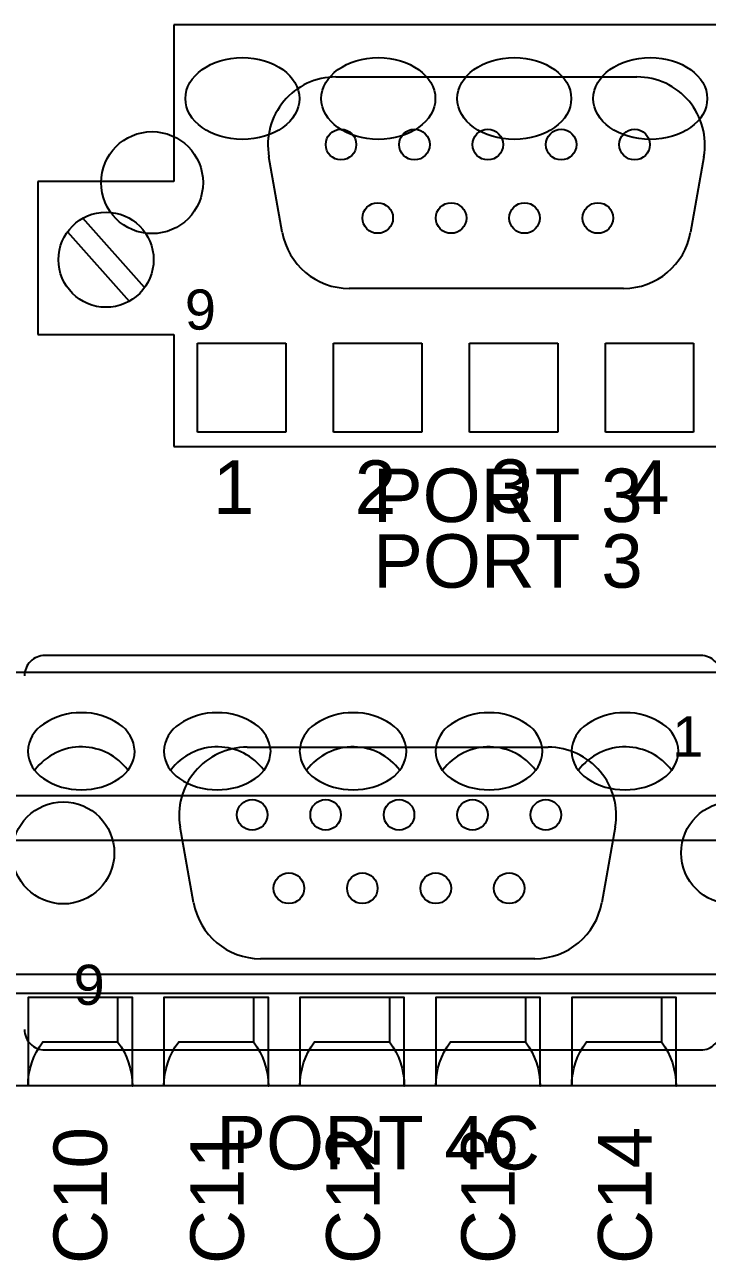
# Model space of a CAD drawing. Extents: x 1.1 to 23.7, y 0.2 to 17.2.
# Drawn here: x 20.044 to 21.049, y 5.105 to 6.922 of the extents above; entities that cross this region are included whole.
import ezdxf

# ---------------------------------------------------------------- set-up
doc = ezdxf.new("R2010")
doc.units = 0
doc.header["$MEASUREMENT"] = 0
for name, color, linetype in [('2_01__00__NO_ETH__EIA-232', 7, 'CONTINUOUS'), ('2_02__01__NO_ETH__EIA-485', 7, 'CONTINUOUS'), ('2_03__02___1__10-100BASE-T', 7, 'CONTINUOUS'), ('2_04__03___1__10-100BASE-T', 7, 'CONTINUOUS'), ('2_05__04___1__100BASE-FX_E', 7, 'CONTINUOUS'), ('2_06__06___2__10-100BASE-T', 7, 'CONTINUOUS'), ('2_07__08___2__100BASE-FX_E', 7, 'CONTINUOUS'), ('2_08__10__FO__NO_ETH__EIA-', 7, 'CONTINUOUS'), ('2_09__11__FO__NO_ETH__EIA-', 7, 'CONTINUOUS'), ('2_10__12__FO___1__10-100BA', 7, 'CONTINUOUS'), ('2_11__13__FO___1__10-100BA', 7, 'CONTINUOUS'), ('2_12__14__FO___1__100BASE-', 7, 'CONTINUOUS'), ('2_13__16__FO___2__10-100BA', 7, 'CONTINUOUS'), ('2_14__18__FO___2__100BASE-', 7, 'CONTINUOUS'), ('3_01__0-__NO_CARD', 7, 'CONTINUOUS'), ('3_02__B-___3__DI___4__DO__', 7, 'CONTINUOUS'), ('3_03__1-___4__DI___4__DO', 7, 'CONTINUOUS'), ('3_04__C-___4__DI___4__FHCI', 7, 'CONTINUOUS'), ('3_05__5-___8__AI', 7, 'CONTINUOUS'), ('3_06__6-___4__AI___4__AO', 7, 'CONTINUOUS'), ('3_07__A-__SERIAL_COMM_CARD', 7, 'CONTINUOUS'), ('3_08__3-___8__DI', 7, 'CONTINUOUS'), ('3_09__D-___4__DI___2__FORM', 7, 'CONTINUOUS')]:
    doc.layers.add(name, color=color, linetype=linetype)
doc.styles.add('ARIAL', font='arial.ttf')

msp = doc.modelspace()

# ---------------------------------------------------------------- linework, layer by layer
at = {"layer": '2_01__00__NO_ETH__EIA-232'}
for p, q in [((20.5022, 6.8452), (20.9452, 6.8452)), ((20.4233, 6.6168), (20.4037, 6.7278)), ((21.0437, 6.7278), (21.0241, 6.6168)), ((20.9256, 6.5342), (20.5218, 6.5342))]:
    msp.add_line(p, q, dxfattribs=at)
for centre, radius in [((20.2317, 6.6897), 0.075), ((20.5097, 6.7457), 0.0225), ((20.6177, 6.7457), 0.0225), ((20.7257, 6.7457), 0.0225), ((20.8337, 6.7457), 0.0225), ((20.9417, 6.7457), 0.0225), ((20.5637, 6.6377), 0.0225), ((20.6717, 6.6377), 0.0225), ((20.7797, 6.6377), 0.0225), ((20.8877, 6.6377), 0.0225)]:
    msp.add_circle(centre, radius, dxfattribs=at)
for centre, start, end in [((20.5022, 6.7452), 90, 190), ((20.9452, 6.7452), 350, 90), ((20.5218, 6.6342), 190, 270), ((20.9256, 6.6342), 270, 350)]:
    msp.add_arc(centre, 0.1, start, end, dxfattribs=at)
at = {"layer": '2_02__01__NO_ETH__EIA-485'}
for p, q in [((21.2636, 6.922), (20.2635, 6.922)), ((20.2635, 6.922), (20.2635, 6.6915)), ((20.2635, 6.6915), (20.0637, 6.6915)), ((20.0637, 6.6915), (20.0637, 6.4665)), ((20.2206, 6.5353), (20.1299, 6.6375)), ((20.1074, 6.6175), (20.1982, 6.5153)), ((20.0637, 6.4665), (20.2635, 6.4665)), ((20.2635, 6.4665), (20.2635, 6.3015)), ((20.2987, 6.3226), (20.2987, 6.4536)), ((20.2987, 6.4536), (20.4286, 6.4536)), ((20.4286, 6.4536), (20.4286, 6.3226)), ((20.4987, 6.3226), (20.4987, 6.4536)), ((20.4987, 6.4536), (20.6286, 6.4536)), ((20.6286, 6.4536), (20.6286, 6.3226)), ((20.6987, 6.3226), (20.6987, 6.4536)), ((20.6987, 6.4536), (20.8286, 6.4536)), ((20.8286, 6.4536), (20.8286, 6.3226)), ((20.8987, 6.3226), (20.8987, 6.4536)), ((20.8987, 6.4536), (21.0285, 6.4536)), ((21.0285, 6.4536), (21.0285, 6.3226)), ((20.4286, 6.3226), (20.2987, 6.3226)), ((20.6286, 6.3226), (20.4987, 6.3226)), ((20.8286, 6.3226), (20.6987, 6.3226)), ((21.0285, 6.3226), (20.8987, 6.3226)), ((20.2635, 6.3015), (21.2636, 6.3015))]:
    msp.add_line(p, q, dxfattribs=at)
msp.add_circle((20.164, 6.5764), 0.07, dxfattribs=at)
for centre in [(20.3647, 6.8134), (20.5646, 6.8134), (20.7646, 6.8134), (20.9647, 6.8134)]:
    msp.add_ellipse(centre, major_axis=(-0.0839, 0), ratio=0.716586, dxfattribs=at)
at = {"layer": '2_03__02___1__10-100BASE-T'}
for p, q in [((20.5022, 6.8452), (20.9452, 6.8452)), ((20.4233, 6.6168), (20.4037, 6.7278)), ((21.0437, 6.7278), (21.0241, 6.6168)), ((20.9256, 6.5342), (20.5218, 6.5342))]:
    msp.add_line(p, q, dxfattribs=at)
for centre, radius in [((20.2317, 6.6897), 0.075), ((20.5097, 6.7457), 0.0225), ((20.6177, 6.7457), 0.0225), ((20.7257, 6.7457), 0.0225), ((20.8337, 6.7457), 0.0225), ((20.9417, 6.7457), 0.0225), ((20.5637, 6.6377), 0.0225), ((20.6717, 6.6377), 0.0225), ((20.7797, 6.6377), 0.0225), ((20.8877, 6.6377), 0.0225)]:
    msp.add_circle(centre, radius, dxfattribs=at)
for centre, start, end in [((20.5022, 6.7452), 90, 190), ((20.9452, 6.7452), 350, 90), ((20.5218, 6.6342), 190, 270), ((20.9256, 6.6342), 270, 350)]:
    msp.add_arc(centre, 0.1, start, end, dxfattribs=at)
at = {"layer": '2_04__03___1__10-100BASE-T'}
for p, q in [((20.2635, 6.922), (20.2635, 6.6915)), ((21.2636, 6.922), (20.2635, 6.922)), ((20.0637, 6.6915), (20.0637, 6.4665)), ((20.2635, 6.6915), (20.0637, 6.6915)), ((20.2206, 6.5353), (20.1299, 6.6375)), ((20.1074, 6.6175), (20.1982, 6.5153)), ((20.0637, 6.4665), (20.2635, 6.4665)), ((20.2635, 6.4665), (20.2635, 6.3015)), ((20.2987, 6.4536), (20.4286, 6.4536)), ((20.2987, 6.3226), (20.2987, 6.4536)), ((20.4286, 6.4536), (20.4286, 6.3226)), ((20.4987, 6.4536), (20.6286, 6.4536)), ((20.4987, 6.3226), (20.4987, 6.4536)), ((20.6286, 6.4536), (20.6286, 6.3226)), ((20.6987, 6.4536), (20.8286, 6.4536)), ((20.6987, 6.3226), (20.6987, 6.4536)), ((20.8286, 6.4536), (20.8286, 6.3226)), ((20.8987, 6.4536), (21.0285, 6.4536)), ((20.8987, 6.3226), (20.8987, 6.4536)), ((21.0285, 6.4536), (21.0285, 6.3226)), ((20.4286, 6.3226), (20.2987, 6.3226)), ((20.6286, 6.3226), (20.4987, 6.3226)), ((20.8286, 6.3226), (20.6987, 6.3226)), ((21.0285, 6.3226), (20.8987, 6.3226)), ((20.2635, 6.3015), (21.2636, 6.3015))]:
    msp.add_line(p, q, dxfattribs=at)
msp.add_circle((20.164, 6.5764), 0.07, dxfattribs=at)
for centre in [(20.3647, 6.8134), (20.5646, 6.8134), (20.7646, 6.8134), (20.9647, 6.8134)]:
    msp.add_ellipse(centre, major_axis=(-0.0839, 0), ratio=0.716586, dxfattribs=at)
at = {"layer": '2_05__04___1__100BASE-FX_E'}
for p, q in [((20.5022, 6.8452), (20.9452, 6.8452)), ((20.4233, 6.6168), (20.4037, 6.7278)), ((21.0437, 6.7278), (21.0241, 6.6168)), ((20.9256, 6.5342), (20.5218, 6.5342))]:
    msp.add_line(p, q, dxfattribs=at)
for centre, radius in [((20.2317, 6.6897), 0.075), ((20.5097, 6.7457), 0.0225), ((20.6177, 6.7457), 0.0225), ((20.7257, 6.7457), 0.0225), ((20.8337, 6.7457), 0.0225), ((20.9417, 6.7457), 0.0225), ((20.5637, 6.6377), 0.0225), ((20.6717, 6.6377), 0.0225), ((20.7797, 6.6377), 0.0225), ((20.8877, 6.6377), 0.0225)]:
    msp.add_circle(centre, radius, dxfattribs=at)
for centre, start, end in [((20.5022, 6.7452), 90, 190), ((20.9452, 6.7452), 350, 90), ((20.5218, 6.6342), 190, 270), ((20.9256, 6.6342), 270, 350)]:
    msp.add_arc(centre, 0.1, start, end, dxfattribs=at)
at = {"layer": '2_06__06___2__10-100BASE-T'}
for p, q in [((20.5022, 6.8452), (20.9452, 6.8452)), ((20.4233, 6.6168), (20.4037, 6.7278)), ((21.0437, 6.7278), (21.0241, 6.6168)), ((20.9256, 6.5342), (20.5218, 6.5342))]:
    msp.add_line(p, q, dxfattribs=at)
for centre, radius in [((20.2317, 6.6897), 0.075), ((20.5097, 6.7457), 0.0225), ((20.6177, 6.7457), 0.0225), ((20.7257, 6.7457), 0.0225), ((20.8337, 6.7457), 0.0225), ((20.9417, 6.7457), 0.0225), ((20.5637, 6.6377), 0.0225), ((20.6717, 6.6377), 0.0225), ((20.7797, 6.6377), 0.0225), ((20.8877, 6.6377), 0.0225)]:
    msp.add_circle(centre, radius, dxfattribs=at)
for centre, start, end in [((20.5022, 6.7452), 90, 190), ((20.9452, 6.7452), 350, 90), ((20.5218, 6.6342), 190, 270), ((20.9256, 6.6342), 270, 350)]:
    msp.add_arc(centre, 0.1, start, end, dxfattribs=at)
at = {"layer": '2_07__08___2__100BASE-FX_E'}
for p, q in [((20.5022, 6.8452), (20.9452, 6.8452)), ((20.4233, 6.6168), (20.4037, 6.7278)), ((21.0437, 6.7278), (21.0241, 6.6168)), ((20.9256, 6.5342), (20.5218, 6.5342))]:
    msp.add_line(p, q, dxfattribs=at)
for centre, radius in [((20.2317, 6.6897), 0.075), ((20.5097, 6.7457), 0.0225), ((20.6177, 6.7457), 0.0225), ((20.7257, 6.7457), 0.0225), ((20.8337, 6.7457), 0.0225), ((20.9417, 6.7457), 0.0225), ((20.5637, 6.6377), 0.0225), ((20.6717, 6.6377), 0.0225), ((20.7797, 6.6377), 0.0225), ((20.8877, 6.6377), 0.0225)]:
    msp.add_circle(centre, radius, dxfattribs=at)
for centre, start, end in [((20.5022, 6.7452), 90, 190), ((20.9452, 6.7452), 350, 90), ((20.5218, 6.6342), 190, 270), ((20.9256, 6.6342), 270, 350)]:
    msp.add_arc(centre, 0.1, start, end, dxfattribs=at)
at = {"layer": '2_08__10__FO__NO_ETH__EIA-'}
for p, q in [((20.5022, 6.8452), (20.9452, 6.8452)), ((20.4233, 6.6168), (20.4037, 6.7278)), ((21.0437, 6.7278), (21.0241, 6.6168)), ((20.9256, 6.5342), (20.5218, 6.5342))]:
    msp.add_line(p, q, dxfattribs=at)
for centre, radius in [((20.2317, 6.6897), 0.075), ((20.5097, 6.7457), 0.0225), ((20.6177, 6.7457), 0.0225), ((20.7257, 6.7457), 0.0225), ((20.8337, 6.7457), 0.0225), ((20.9417, 6.7457), 0.0225), ((20.5637, 6.6377), 0.0225), ((20.6717, 6.6377), 0.0225), ((20.7797, 6.6377), 0.0225), ((20.8877, 6.6377), 0.0225)]:
    msp.add_circle(centre, radius, dxfattribs=at)
for centre, start, end in [((20.5022, 6.7452), 90, 190), ((20.9452, 6.7452), 350, 90), ((20.5218, 6.6342), 190, 270), ((20.9256, 6.6342), 270, 350)]:
    msp.add_arc(centre, 0.1, start, end, dxfattribs=at)
at = {"layer": '2_09__11__FO__NO_ETH__EIA-'}
for p, q in [((21.2636, 6.922), (20.2635, 6.922)), ((20.2635, 6.922), (20.2635, 6.6915)), ((20.2635, 6.6915), (20.0637, 6.6915)), ((20.0637, 6.6915), (20.0637, 6.4665)), ((20.2206, 6.5353), (20.1299, 6.6375)), ((20.1074, 6.6175), (20.1982, 6.5153)), ((20.0637, 6.4665), (20.2635, 6.4665)), ((20.2635, 6.4665), (20.2635, 6.3015)), ((20.2987, 6.3226), (20.2987, 6.4536)), ((20.2987, 6.4536), (20.4286, 6.4536)), ((20.4286, 6.4536), (20.4286, 6.3226)), ((20.4987, 6.3226), (20.4987, 6.4536)), ((20.4987, 6.4536), (20.6286, 6.4536)), ((20.6286, 6.4536), (20.6286, 6.3226)), ((20.6987, 6.3226), (20.6987, 6.4536)), ((20.6987, 6.4536), (20.8286, 6.4536)), ((20.8286, 6.4536), (20.8286, 6.3226)), ((20.8987, 6.3226), (20.8987, 6.4536)), ((20.8987, 6.4536), (21.0285, 6.4536)), ((21.0285, 6.4536), (21.0285, 6.3226)), ((20.4286, 6.3226), (20.2987, 6.3226)), ((20.6286, 6.3226), (20.4987, 6.3226)), ((20.8286, 6.3226), (20.6987, 6.3226)), ((21.0285, 6.3226), (20.8987, 6.3226)), ((20.2635, 6.3015), (21.2636, 6.3015))]:
    msp.add_line(p, q, dxfattribs=at)
msp.add_circle((20.164, 6.5764), 0.07, dxfattribs=at)
for centre in [(20.3647, 6.8134), (20.5646, 6.8134), (20.7646, 6.8134), (20.9647, 6.8134)]:
    msp.add_ellipse(centre, major_axis=(-0.0839, 0), ratio=0.716586, dxfattribs=at)
at = {"layer": '2_10__12__FO___1__10-100BA'}
for p, q in [((20.5022, 6.8452), (20.9452, 6.8452)), ((20.4233, 6.6168), (20.4037, 6.7278)), ((21.0437, 6.7278), (21.0241, 6.6168)), ((20.9256, 6.5342), (20.5218, 6.5342))]:
    msp.add_line(p, q, dxfattribs=at)
for centre, radius in [((20.2317, 6.6897), 0.075), ((20.5097, 6.7457), 0.0225), ((20.6177, 6.7457), 0.0225), ((20.7257, 6.7457), 0.0225), ((20.8337, 6.7457), 0.0225), ((20.9417, 6.7457), 0.0225), ((20.5637, 6.6377), 0.0225), ((20.6717, 6.6377), 0.0225), ((20.7797, 6.6377), 0.0225), ((20.8877, 6.6377), 0.0225)]:
    msp.add_circle(centre, radius, dxfattribs=at)
for centre, start, end in [((20.5022, 6.7452), 90, 190), ((20.9452, 6.7452), 350, 90), ((20.5218, 6.6342), 190, 270), ((20.9256, 6.6342), 270, 350)]:
    msp.add_arc(centre, 0.1, start, end, dxfattribs=at)
at = {"layer": '2_11__13__FO___1__10-100BA'}
for p, q in [((20.2635, 6.922), (20.2635, 6.6915)), ((21.2636, 6.922), (20.2635, 6.922)), ((20.0637, 6.6915), (20.0637, 6.4665)), ((20.2635, 6.6915), (20.0637, 6.6915)), ((20.2206, 6.5353), (20.1299, 6.6375)), ((20.1074, 6.6175), (20.1982, 6.5153)), ((20.0637, 6.4665), (20.2635, 6.4665)), ((20.2635, 6.4665), (20.2635, 6.3015)), ((20.2987, 6.4536), (20.4286, 6.4536)), ((20.2987, 6.3226), (20.2987, 6.4536)), ((20.4286, 6.4536), (20.4286, 6.3226)), ((20.4987, 6.4536), (20.6286, 6.4536)), ((20.4987, 6.3226), (20.4987, 6.4536)), ((20.6286, 6.4536), (20.6286, 6.3226)), ((20.6987, 6.4536), (20.8286, 6.4536)), ((20.6987, 6.3226), (20.6987, 6.4536)), ((20.8286, 6.4536), (20.8286, 6.3226)), ((20.8987, 6.4536), (21.0285, 6.4536)), ((20.8987, 6.3226), (20.8987, 6.4536)), ((21.0285, 6.4536), (21.0285, 6.3226)), ((20.4286, 6.3226), (20.2987, 6.3226)), ((20.6286, 6.3226), (20.4987, 6.3226)), ((20.8286, 6.3226), (20.6987, 6.3226)), ((21.0285, 6.3226), (20.8987, 6.3226)), ((20.2635, 6.3015), (21.2636, 6.3015))]:
    msp.add_line(p, q, dxfattribs=at)
msp.add_circle((20.164, 6.5764), 0.07, dxfattribs=at)
for centre in [(20.3647, 6.8134), (20.5646, 6.8134), (20.7646, 6.8134), (20.9647, 6.8134)]:
    msp.add_ellipse(centre, major_axis=(-0.0839, 0), ratio=0.716586, dxfattribs=at)
at = {"layer": '2_12__14__FO___1__100BASE-'}
for p, q in [((20.5022, 6.8452), (20.9452, 6.8452)), ((20.4233, 6.6168), (20.4037, 6.7278)), ((21.0437, 6.7278), (21.0241, 6.6168)), ((20.9256, 6.5342), (20.5218, 6.5342))]:
    msp.add_line(p, q, dxfattribs=at)
for centre, radius in [((20.2317, 6.6897), 0.075), ((20.5097, 6.7457), 0.0225), ((20.6177, 6.7457), 0.0225), ((20.7257, 6.7457), 0.0225), ((20.8337, 6.7457), 0.0225), ((20.9417, 6.7457), 0.0225), ((20.5637, 6.6377), 0.0225), ((20.6717, 6.6377), 0.0225), ((20.7797, 6.6377), 0.0225), ((20.8877, 6.6377), 0.0225)]:
    msp.add_circle(centre, radius, dxfattribs=at)
for centre, start, end in [((20.5022, 6.7452), 90, 190), ((20.9452, 6.7452), 350, 90), ((20.5218, 6.6342), 190, 270), ((20.9256, 6.6342), 270, 350)]:
    msp.add_arc(centre, 0.1, start, end, dxfattribs=at)
at = {"layer": '2_13__16__FO___2__10-100BA'}
for p, q in [((20.5022, 6.8452), (20.9452, 6.8452)), ((20.4233, 6.6168), (20.4037, 6.7278)), ((21.0437, 6.7278), (21.0241, 6.6168)), ((20.9256, 6.5342), (20.5218, 6.5342))]:
    msp.add_line(p, q, dxfattribs=at)
for centre, radius in [((20.2317, 6.6897), 0.075), ((20.5097, 6.7457), 0.0225), ((20.6177, 6.7457), 0.0225), ((20.7257, 6.7457), 0.0225), ((20.8337, 6.7457), 0.0225), ((20.9417, 6.7457), 0.0225), ((20.5637, 6.6377), 0.0225), ((20.6717, 6.6377), 0.0225), ((20.7797, 6.6377), 0.0225), ((20.8877, 6.6377), 0.0225)]:
    msp.add_circle(centre, radius, dxfattribs=at)
for centre, start, end in [((20.5022, 6.7452), 90, 190), ((20.9452, 6.7452), 350, 90), ((20.5218, 6.6342), 190, 270), ((20.9256, 6.6342), 270, 350)]:
    msp.add_arc(centre, 0.1, start, end, dxfattribs=at)
at = {"layer": '2_14__18__FO___2__100BASE-'}
for p, q in [((20.5022, 6.8452), (20.9452, 6.8452)), ((20.4233, 6.6168), (20.4037, 6.7278)), ((21.0437, 6.7278), (21.0241, 6.6168)), ((20.9256, 6.5342), (20.5218, 6.5342))]:
    msp.add_line(p, q, dxfattribs=at)
for centre, radius in [((20.2317, 6.6897), 0.075), ((20.5097, 6.7457), 0.0225), ((20.6177, 6.7457), 0.0225), ((20.7257, 6.7457), 0.0225), ((20.8337, 6.7457), 0.0225), ((20.9417, 6.7457), 0.0225), ((20.5637, 6.6377), 0.0225), ((20.6717, 6.6377), 0.0225), ((20.7797, 6.6377), 0.0225), ((20.8877, 6.6377), 0.0225)]:
    msp.add_circle(centre, radius, dxfattribs=at)
for centre, start, end in [((20.5022, 6.7452), 90, 190), ((20.9452, 6.7452), 350, 90), ((20.5218, 6.6342), 190, 270), ((20.9256, 6.6342), 270, 350)]:
    msp.add_arc(centre, 0.1, start, end, dxfattribs=at)
at = {"layer": '3_01__0-__NO_CARD'}
msp.add_lwpolyline([(20.044, 5.4442, 0.414214), (20.0739, 5.4143), (21.0391, 5.4143, 0.414214), (21.069, 5.4442), (21.069, 5.4593), (21.309, 5.4593), (21.309, 5.4442, 0.414214), (21.3389, 5.4143), (21.6966, 5.4143, 0.414973), (21.7265, 5.4442), (21.7265, 5.9644, 0.414973), (21.6966, 5.9943), (21.3389, 5.9943, 0.414214), (21.309, 5.9644), (21.309, 5.9493), (21.069, 5.9493), (21.069, 5.9644, 0.414214), (21.0391, 5.9943), (20.0739, 5.9943, 0.414214), (20.044, 5.9644)], format="xyb", dxfattribs=at)
at = {"layer": '3_02__B-___3__DI___4__DO__'}
msp.add_lwpolyline([(21.426, 5.97), (21.426, 5.3613), (19.826, 5.3613), (19.826, 5.97)], close=True, dxfattribs=at)
for points in [[(20.1833, 5.8936, 0.154167), (20.1276, 5.9102, 0.154167), (20.0719, 5.8936, 0.244062), (20.0488, 5.8535, 0.244061), (20.0719, 5.8135, 0.154167), (20.1276, 5.7969, 0.154167), (20.1833, 5.8135, 0.24406), (20.2063, 5.8535, 0.236767)], [(20.3833, 5.8936, 0.154167), (20.3276, 5.9102, 0.154167), (20.2719, 5.8936, 0.244062), (20.2488, 5.8535, 0.244061), (20.2719, 5.8135, 0.154167), (20.3276, 5.7969, 0.154167), (20.3833, 5.8135, 0.24406), (20.4063, 5.8535, 0.236767)], [(20.5833, 5.8936, 0.154167), (20.5276, 5.9102, 0.154167), (20.4719, 5.8936, 0.244062), (20.4488, 5.8535, 0.244061), (20.4719, 5.8135, 0.154167), (20.5276, 5.7969, 0.154167), (20.5833, 5.8135, 0.24406), (20.6063, 5.8535, 0.236767)], [(20.7833, 5.8936, 0.154167), (20.7276, 5.9102, 0.154167), (20.6719, 5.8936, 0.244062), (20.6488, 5.8535, 0.244061), (20.6719, 5.8135, 0.154167), (20.7276, 5.7969, 0.154167), (20.7833, 5.8135, 0.24406), (20.8063, 5.8535, 0.236767)], [(20.9833, 5.8936, 0.154167), (20.9276, 5.9102, 0.154167), (20.8719, 5.8936, 0.244062), (20.8488, 5.8535, 0.244061), (20.8719, 5.8135, 0.154167), (20.9276, 5.7969, 0.154167), (20.9833, 5.8135, 0.24406), (21.0063, 5.8535, 0.236767)]]:
    msp.add_lwpolyline(points, format="xyb", close=True, dxfattribs=at)
for points in [[(20.1964, 5.8257, 0.005828), (20.1961, 5.8256, 0.231198), (20.1292, 5.8599, 0.240907), (20.0591, 5.8256, 0.001746), (20.0589, 5.8255)], [(20.3964, 5.8257, 0.005828), (20.3961, 5.8256, 0.231198), (20.3292, 5.8599, 0.240907), (20.2591, 5.8256, 0.001746), (20.2589, 5.8255)], [(20.5964, 5.8257, 0.005828), (20.5961, 5.8256, 0.231198), (20.5292, 5.8599, 0.240907), (20.4591, 5.8256, 0.001746), (20.4589, 5.8255)], [(20.7964, 5.8257, 0.005828), (20.7961, 5.8256, 0.231198), (20.7292, 5.8599, 0.240907), (20.6591, 5.8256, 0.001746), (20.6589, 5.8255)], [(20.9964, 5.8257, 0.005828), (20.9961, 5.8256, 0.231198), (20.9292, 5.8599, 0.240907), (20.8591, 5.8256, 0.001746), (20.8589, 5.8255)], [(20.1811, 5.4914), (20.1811, 5.4262, -0.162987), (20.2028, 5.3612), (20.2028, 5.4914), (20.0492, 5.4914), (20.0492, 5.3613, -0.162853), (20.0709, 5.4262), (20.1811, 5.4262)], [(20.3811, 5.4914), (20.3811, 5.4262, -0.162987), (20.4028, 5.3612), (20.4028, 5.4914), (20.2492, 5.4914), (20.2492, 5.3613, -0.162853), (20.2709, 5.4262), (20.3811, 5.4262)], [(20.5811, 5.4914), (20.5811, 5.4262, -0.162987), (20.6028, 5.3612), (20.6028, 5.4914), (20.4492, 5.4914), (20.4492, 5.3613, -0.162853), (20.4709, 5.4262), (20.5811, 5.4262)], [(20.7811, 5.4914), (20.7811, 5.4262, -0.162987), (20.8028, 5.3612), (20.8028, 5.4914), (20.6492, 5.4914), (20.6492, 5.3613, -0.162853), (20.6709, 5.4262), (20.7811, 5.4262)], [(20.9811, 5.4914), (20.9811, 5.4262, -0.162987), (21.0028, 5.3612), (21.0028, 5.4914), (20.8492, 5.4914), (20.8492, 5.3613, -0.162853), (20.8709, 5.4262), (20.9811, 5.4262)]]:
    msp.add_lwpolyline(points, format="xyb", dxfattribs=at)
for points in [[(19.826, 5.7884), (21.426, 5.7884)], [(19.826, 5.723), (21.426, 5.723)], [(19.826, 5.5259), (21.426, 5.5259)], [(19.826, 5.498), (21.426, 5.498)]]:
    msp.add_lwpolyline(points, dxfattribs=at)
at = {"layer": '3_03__1-___4__DI___4__DO'}
msp.add_lwpolyline([(21.426, 5.97), (21.426, 5.3613), (19.826, 5.3613), (19.826, 5.97)], close=True, dxfattribs=at)
for points in [[(20.1833, 5.8936, 0.154167), (20.1276, 5.9102, 0.154167), (20.0719, 5.8936, 0.244062), (20.0488, 5.8535, 0.244061), (20.0719, 5.8135, 0.154167), (20.1276, 5.7969, 0.154167), (20.1833, 5.8135, 0.24406), (20.2063, 5.8535, 0.236767)], [(20.3833, 5.8936, 0.154167), (20.3276, 5.9102, 0.154167), (20.2719, 5.8936, 0.244062), (20.2488, 5.8535, 0.244061), (20.2719, 5.8135, 0.154167), (20.3276, 5.7969, 0.154167), (20.3833, 5.8135, 0.24406), (20.4063, 5.8535, 0.236767)], [(20.5833, 5.8936, 0.154167), (20.5276, 5.9102, 0.154167), (20.4719, 5.8936, 0.244062), (20.4488, 5.8535, 0.244061), (20.4719, 5.8135, 0.154167), (20.5276, 5.7969, 0.154167), (20.5833, 5.8135, 0.24406), (20.6063, 5.8535, 0.236767)], [(20.7833, 5.8936, 0.154167), (20.7276, 5.9102, 0.154167), (20.6719, 5.8936, 0.244062), (20.6488, 5.8535, 0.244061), (20.6719, 5.8135, 0.154167), (20.7276, 5.7969, 0.154167), (20.7833, 5.8135, 0.24406), (20.8063, 5.8535, 0.236767)], [(20.9833, 5.8936, 0.154167), (20.9276, 5.9102, 0.154167), (20.8719, 5.8936, 0.244062), (20.8488, 5.8535, 0.244061), (20.8719, 5.8135, 0.154167), (20.9276, 5.7969, 0.154167), (20.9833, 5.8135, 0.24406), (21.0063, 5.8535, 0.236767)]]:
    msp.add_lwpolyline(points, format="xyb", close=True, dxfattribs=at)
for points in [[(20.1964, 5.8257, 0.005828), (20.1961, 5.8256, 0.231198), (20.1292, 5.8599, 0.240907), (20.0591, 5.8256, 0.001746), (20.0589, 5.8255)], [(20.3964, 5.8257, 0.005828), (20.3961, 5.8256, 0.231198), (20.3292, 5.8599, 0.240907), (20.2591, 5.8256, 0.001746), (20.2589, 5.8255)], [(20.5964, 5.8257, 0.005828), (20.5961, 5.8256, 0.231198), (20.5292, 5.8599, 0.240907), (20.4591, 5.8256, 0.001746), (20.4589, 5.8255)], [(20.7964, 5.8257, 0.005828), (20.7961, 5.8256, 0.231198), (20.7292, 5.8599, 0.240907), (20.6591, 5.8256, 0.001746), (20.6589, 5.8255)], [(20.9964, 5.8257, 0.005828), (20.9961, 5.8256, 0.231198), (20.9292, 5.8599, 0.240907), (20.8591, 5.8256, 0.001746), (20.8589, 5.8255)], [(20.1811, 5.4914), (20.1811, 5.4262, -0.162987), (20.2028, 5.3612), (20.2028, 5.4914), (20.0492, 5.4914), (20.0492, 5.3613, -0.162853), (20.0709, 5.4262), (20.1811, 5.4262)], [(20.3811, 5.4914), (20.3811, 5.4262, -0.162987), (20.4028, 5.3612), (20.4028, 5.4914), (20.2492, 5.4914), (20.2492, 5.3613, -0.162853), (20.2709, 5.4262), (20.3811, 5.4262)], [(20.5811, 5.4914), (20.5811, 5.4262, -0.162987), (20.6028, 5.3612), (20.6028, 5.4914), (20.4492, 5.4914), (20.4492, 5.3613, -0.162853), (20.4709, 5.4262), (20.5811, 5.4262)], [(20.7811, 5.4914), (20.7811, 5.4262, -0.162987), (20.8028, 5.3612), (20.8028, 5.4914), (20.6492, 5.4914), (20.6492, 5.3613, -0.162853), (20.6709, 5.4262), (20.7811, 5.4262)], [(20.9811, 5.4914), (20.9811, 5.4262, -0.162987), (21.0028, 5.3612), (21.0028, 5.4914), (20.8492, 5.4914), (20.8492, 5.3613, -0.162853), (20.8709, 5.4262), (20.9811, 5.4262)]]:
    msp.add_lwpolyline(points, format="xyb", dxfattribs=at)
for points in [[(19.826, 5.7884), (21.426, 5.7884)], [(19.826, 5.723), (21.426, 5.723)], [(19.826, 5.5259), (21.426, 5.5259)], [(19.826, 5.498), (21.426, 5.498)]]:
    msp.add_lwpolyline(points, dxfattribs=at)
at = {"layer": '3_04__C-___4__DI___4__FHCI'}
msp.add_lwpolyline([(21.426, 5.97), (21.426, 5.3613), (19.826, 5.3613), (19.826, 5.97)], close=True, dxfattribs=at)
for points in [[(20.1833, 5.8936, 0.154167), (20.1276, 5.9102, 0.154167), (20.0719, 5.8936, 0.244062), (20.0488, 5.8535, 0.244061), (20.0719, 5.8135, 0.154167), (20.1276, 5.7969, 0.154167), (20.1833, 5.8135, 0.24406), (20.2063, 5.8535, 0.236767)], [(20.3833, 5.8936, 0.154167), (20.3276, 5.9102, 0.154167), (20.2719, 5.8936, 0.244062), (20.2488, 5.8535, 0.244061), (20.2719, 5.8135, 0.154167), (20.3276, 5.7969, 0.154167), (20.3833, 5.8135, 0.24406), (20.4063, 5.8535, 0.236767)], [(20.5833, 5.8936, 0.154167), (20.5276, 5.9102, 0.154167), (20.4719, 5.8936, 0.244062), (20.4488, 5.8535, 0.244061), (20.4719, 5.8135, 0.154167), (20.5276, 5.7969, 0.154167), (20.5833, 5.8135, 0.24406), (20.6063, 5.8535, 0.236767)], [(20.7833, 5.8936, 0.154167), (20.7276, 5.9102, 0.154167), (20.6719, 5.8936, 0.244062), (20.6488, 5.8535, 0.244061), (20.6719, 5.8135, 0.154167), (20.7276, 5.7969, 0.154167), (20.7833, 5.8135, 0.24406), (20.8063, 5.8535, 0.236767)], [(20.9833, 5.8936, 0.154167), (20.9276, 5.9102, 0.154167), (20.8719, 5.8936, 0.244062), (20.8488, 5.8535, 0.244061), (20.8719, 5.8135, 0.154167), (20.9276, 5.7969, 0.154167), (20.9833, 5.8135, 0.24406), (21.0063, 5.8535, 0.236767)]]:
    msp.add_lwpolyline(points, format="xyb", close=True, dxfattribs=at)
for points in [[(20.1964, 5.8257, 0.005828), (20.1961, 5.8256, 0.231198), (20.1292, 5.8599, 0.240907), (20.0591, 5.8256, 0.001746), (20.0589, 5.8255)], [(20.3964, 5.8257, 0.005828), (20.3961, 5.8256, 0.231198), (20.3292, 5.8599, 0.240907), (20.2591, 5.8256, 0.001746), (20.2589, 5.8255)], [(20.5964, 5.8257, 0.005828), (20.5961, 5.8256, 0.231198), (20.5292, 5.8599, 0.240907), (20.4591, 5.8256, 0.001746), (20.4589, 5.8255)], [(20.7964, 5.8257, 0.005828), (20.7961, 5.8256, 0.231198), (20.7292, 5.8599, 0.240907), (20.6591, 5.8256, 0.001746), (20.6589, 5.8255)], [(20.9964, 5.8257, 0.005828), (20.9961, 5.8256, 0.231198), (20.9292, 5.8599, 0.240907), (20.8591, 5.8256, 0.001746), (20.8589, 5.8255)], [(20.1811, 5.4914), (20.1811, 5.4262, -0.162987), (20.2028, 5.3612), (20.2028, 5.4914), (20.0492, 5.4914), (20.0492, 5.3613, -0.162853), (20.0709, 5.4262), (20.1811, 5.4262)], [(20.3811, 5.4914), (20.3811, 5.4262, -0.162987), (20.4028, 5.3612), (20.4028, 5.4914), (20.2492, 5.4914), (20.2492, 5.3613, -0.162853), (20.2709, 5.4262), (20.3811, 5.4262)], [(20.5811, 5.4914), (20.5811, 5.4262, -0.162987), (20.6028, 5.3612), (20.6028, 5.4914), (20.4492, 5.4914), (20.4492, 5.3613, -0.162853), (20.4709, 5.4262), (20.5811, 5.4262)], [(20.7811, 5.4914), (20.7811, 5.4262, -0.162987), (20.8028, 5.3612), (20.8028, 5.4914), (20.6492, 5.4914), (20.6492, 5.3613, -0.162853), (20.6709, 5.4262), (20.7811, 5.4262)], [(20.9811, 5.4914), (20.9811, 5.4262, -0.162987), (21.0028, 5.3612), (21.0028, 5.4914), (20.8492, 5.4914), (20.8492, 5.3613, -0.162853), (20.8709, 5.4262), (20.9811, 5.4262)]]:
    msp.add_lwpolyline(points, format="xyb", dxfattribs=at)
for points in [[(19.826, 5.7884), (21.426, 5.7884)], [(19.826, 5.723), (21.426, 5.723)], [(19.826, 5.5259), (21.426, 5.5259)], [(19.826, 5.498), (21.426, 5.498)]]:
    msp.add_lwpolyline(points, dxfattribs=at)
at = {"layer": '3_05__5-___8__AI'}
msp.add_lwpolyline([(21.426, 5.97), (21.426, 5.3613), (19.826, 5.3613), (19.826, 5.97)], close=True, dxfattribs=at)
for points in [[(20.1833, 5.8936, 0.154167), (20.1276, 5.9102, 0.154167), (20.0719, 5.8936, 0.244062), (20.0488, 5.8535, 0.244061), (20.0719, 5.8135, 0.154167), (20.1276, 5.7969, 0.154167), (20.1833, 5.8135, 0.24406), (20.2063, 5.8535, 0.236767)], [(20.3833, 5.8936, 0.154167), (20.3276, 5.9102, 0.154167), (20.2719, 5.8936, 0.244062), (20.2488, 5.8535, 0.244061), (20.2719, 5.8135, 0.154167), (20.3276, 5.7969, 0.154167), (20.3833, 5.8135, 0.24406), (20.4063, 5.8535, 0.236767)], [(20.5833, 5.8936, 0.154167), (20.5276, 5.9102, 0.154167), (20.4719, 5.8936, 0.244062), (20.4488, 5.8535, 0.244061), (20.4719, 5.8135, 0.154167), (20.5276, 5.7969, 0.154167), (20.5833, 5.8135, 0.24406), (20.6063, 5.8535, 0.236767)], [(20.7833, 5.8936, 0.154167), (20.7276, 5.9102, 0.154167), (20.6719, 5.8936, 0.244062), (20.6488, 5.8535, 0.244061), (20.6719, 5.8135, 0.154167), (20.7276, 5.7969, 0.154167), (20.7833, 5.8135, 0.24406), (20.8063, 5.8535, 0.236767)], [(20.9833, 5.8936, 0.154167), (20.9276, 5.9102, 0.154167), (20.8719, 5.8936, 0.244062), (20.8488, 5.8535, 0.244061), (20.8719, 5.8135, 0.154167), (20.9276, 5.7969, 0.154167), (20.9833, 5.8135, 0.24406), (21.0063, 5.8535, 0.236767)]]:
    msp.add_lwpolyline(points, format="xyb", close=True, dxfattribs=at)
for points in [[(20.1964, 5.8257, 0.005828), (20.1961, 5.8256, 0.231198), (20.1292, 5.8599, 0.240907), (20.0591, 5.8256, 0.001746), (20.0589, 5.8255)], [(20.3964, 5.8257, 0.005828), (20.3961, 5.8256, 0.231198), (20.3292, 5.8599, 0.240907), (20.2591, 5.8256, 0.001746), (20.2589, 5.8255)], [(20.5964, 5.8257, 0.005828), (20.5961, 5.8256, 0.231198), (20.5292, 5.8599, 0.240907), (20.4591, 5.8256, 0.001746), (20.4589, 5.8255)], [(20.7964, 5.8257, 0.005828), (20.7961, 5.8256, 0.231198), (20.7292, 5.8599, 0.240907), (20.6591, 5.8256, 0.001746), (20.6589, 5.8255)], [(20.9964, 5.8257, 0.005828), (20.9961, 5.8256, 0.231198), (20.9292, 5.8599, 0.240907), (20.8591, 5.8256, 0.001746), (20.8589, 5.8255)], [(20.1811, 5.4914), (20.1811, 5.4262, -0.162987), (20.2028, 5.3612), (20.2028, 5.4914), (20.0492, 5.4914), (20.0492, 5.3613, -0.162853), (20.0709, 5.4262), (20.1811, 5.4262)], [(20.3811, 5.4914), (20.3811, 5.4262, -0.162987), (20.4028, 5.3612), (20.4028, 5.4914), (20.2492, 5.4914), (20.2492, 5.3613, -0.162853), (20.2709, 5.4262), (20.3811, 5.4262)], [(20.5811, 5.4914), (20.5811, 5.4262, -0.162987), (20.6028, 5.3612), (20.6028, 5.4914), (20.4492, 5.4914), (20.4492, 5.3613, -0.162853), (20.4709, 5.4262), (20.5811, 5.4262)], [(20.7811, 5.4914), (20.7811, 5.4262, -0.162987), (20.8028, 5.3612), (20.8028, 5.4914), (20.6492, 5.4914), (20.6492, 5.3613, -0.162853), (20.6709, 5.4262), (20.7811, 5.4262)], [(20.9811, 5.4914), (20.9811, 5.4262, -0.162987), (21.0028, 5.3612), (21.0028, 5.4914), (20.8492, 5.4914), (20.8492, 5.3613, -0.162853), (20.8709, 5.4262), (20.9811, 5.4262)]]:
    msp.add_lwpolyline(points, format="xyb", dxfattribs=at)
for points in [[(19.826, 5.7884), (21.426, 5.7884)], [(19.826, 5.723), (21.426, 5.723)], [(19.826, 5.5259), (21.426, 5.5259)], [(19.826, 5.498), (21.426, 5.498)]]:
    msp.add_lwpolyline(points, dxfattribs=at)
at = {"layer": '3_06__6-___4__AI___4__AO'}
msp.add_lwpolyline([(21.426, 5.97), (21.426, 5.3613), (19.826, 5.3613), (19.826, 5.97)], close=True, dxfattribs=at)
for points in [[(20.1833, 5.8936, 0.154167), (20.1276, 5.9102, 0.154167), (20.0719, 5.8936, 0.244062), (20.0488, 5.8535, 0.244061), (20.0719, 5.8135, 0.154167), (20.1276, 5.7969, 0.154167), (20.1833, 5.8135, 0.24406), (20.2063, 5.8535, 0.236767)], [(20.3833, 5.8936, 0.154167), (20.3276, 5.9102, 0.154167), (20.2719, 5.8936, 0.244062), (20.2488, 5.8535, 0.244061), (20.2719, 5.8135, 0.154167), (20.3276, 5.7969, 0.154167), (20.3833, 5.8135, 0.24406), (20.4063, 5.8535, 0.236767)], [(20.5833, 5.8936, 0.154167), (20.5276, 5.9102, 0.154167), (20.4719, 5.8936, 0.244062), (20.4488, 5.8535, 0.244061), (20.4719, 5.8135, 0.154167), (20.5276, 5.7969, 0.154167), (20.5833, 5.8135, 0.24406), (20.6063, 5.8535, 0.236767)], [(20.7833, 5.8936, 0.154167), (20.7276, 5.9102, 0.154167), (20.6719, 5.8936, 0.244062), (20.6488, 5.8535, 0.244061), (20.6719, 5.8135, 0.154167), (20.7276, 5.7969, 0.154167), (20.7833, 5.8135, 0.24406), (20.8063, 5.8535, 0.236767)], [(20.9833, 5.8936, 0.154167), (20.9276, 5.9102, 0.154167), (20.8719, 5.8936, 0.244062), (20.8488, 5.8535, 0.244061), (20.8719, 5.8135, 0.154167), (20.9276, 5.7969, 0.154167), (20.9833, 5.8135, 0.24406), (21.0063, 5.8535, 0.236767)]]:
    msp.add_lwpolyline(points, format="xyb", close=True, dxfattribs=at)
for points in [[(20.1964, 5.8257, 0.005828), (20.1961, 5.8256, 0.231198), (20.1292, 5.8599, 0.240907), (20.0591, 5.8256, 0.001746), (20.0589, 5.8255)], [(20.3964, 5.8257, 0.005828), (20.3961, 5.8256, 0.231198), (20.3292, 5.8599, 0.240907), (20.2591, 5.8256, 0.001746), (20.2589, 5.8255)], [(20.5964, 5.8257, 0.005828), (20.5961, 5.8256, 0.231198), (20.5292, 5.8599, 0.240907), (20.4591, 5.8256, 0.001746), (20.4589, 5.8255)], [(20.7964, 5.8257, 0.005828), (20.7961, 5.8256, 0.231198), (20.7292, 5.8599, 0.240907), (20.6591, 5.8256, 0.001746), (20.6589, 5.8255)], [(20.9964, 5.8257, 0.005828), (20.9961, 5.8256, 0.231198), (20.9292, 5.8599, 0.240907), (20.8591, 5.8256, 0.001746), (20.8589, 5.8255)], [(20.1811, 5.4914), (20.1811, 5.4262, -0.162987), (20.2028, 5.3612), (20.2028, 5.4914), (20.0492, 5.4914), (20.0492, 5.3613, -0.162853), (20.0709, 5.4262), (20.1811, 5.4262)], [(20.3811, 5.4914), (20.3811, 5.4262, -0.162987), (20.4028, 5.3612), (20.4028, 5.4914), (20.2492, 5.4914), (20.2492, 5.3613, -0.162853), (20.2709, 5.4262), (20.3811, 5.4262)], [(20.5811, 5.4914), (20.5811, 5.4262, -0.162987), (20.6028, 5.3612), (20.6028, 5.4914), (20.4492, 5.4914), (20.4492, 5.3613, -0.162853), (20.4709, 5.4262), (20.5811, 5.4262)], [(20.7811, 5.4914), (20.7811, 5.4262, -0.162987), (20.8028, 5.3612), (20.8028, 5.4914), (20.6492, 5.4914), (20.6492, 5.3613, -0.162853), (20.6709, 5.4262), (20.7811, 5.4262)], [(20.9811, 5.4914), (20.9811, 5.4262, -0.162987), (21.0028, 5.3612), (21.0028, 5.4914), (20.8492, 5.4914), (20.8492, 5.3613, -0.162853), (20.8709, 5.4262), (20.9811, 5.4262)]]:
    msp.add_lwpolyline(points, format="xyb", dxfattribs=at)
for points in [[(19.826, 5.7884), (21.426, 5.7884)], [(19.826, 5.723), (21.426, 5.723)], [(19.826, 5.5259), (21.426, 5.5259)], [(19.826, 5.498), (21.426, 5.498)]]:
    msp.add_lwpolyline(points, dxfattribs=at)
at = {"layer": '3_07__A-__SERIAL_COMM_CARD'}
for p, q in [((20.3716, 5.8595), (20.8146, 5.8595)), ((20.2927, 5.6311), (20.2731, 5.7421)), ((20.9131, 5.7421), (20.8935, 5.6311)), ((20.795, 5.5485), (20.3912, 5.5485))]:
    msp.add_line(p, q, dxfattribs=at)
for centre, radius in [((20.1011, 5.704), 0.075), ((20.3791, 5.76), 0.0225), ((20.4871, 5.76), 0.0225), ((20.5951, 5.76), 0.0225), ((20.7031, 5.76), 0.0225), ((20.8111, 5.76), 0.0225), ((21.0851, 5.704), 0.075), ((20.4331, 5.652), 0.0225), ((20.5411, 5.652), 0.0225), ((20.6491, 5.652), 0.0225), ((20.7571, 5.652), 0.0225)]:
    msp.add_circle(centre, radius, dxfattribs=at)
for centre, start, end in [((20.3716, 5.7595), 90, 190), ((20.8146, 5.7595), 350, 90), ((20.3912, 5.6485), 190, 270), ((20.795, 5.6485), 270, 350)]:
    msp.add_arc(centre, 0.1, start, end, dxfattribs=at)
at = {"layer": '3_08__3-___8__DI'}
msp.add_lwpolyline([(21.426, 5.97), (21.426, 5.3613), (19.826, 5.3613), (19.826, 5.97)], close=True, dxfattribs=at)
for points in [[(20.1833, 5.8936, 0.154167), (20.1276, 5.9102, 0.154167), (20.0719, 5.8936, 0.244062), (20.0488, 5.8535, 0.244061), (20.0719, 5.8135, 0.154167), (20.1276, 5.7969, 0.154167), (20.1833, 5.8135, 0.24406), (20.2063, 5.8535, 0.236767)], [(20.3833, 5.8936, 0.154167), (20.3276, 5.9102, 0.154167), (20.2719, 5.8936, 0.244062), (20.2488, 5.8535, 0.244061), (20.2719, 5.8135, 0.154167), (20.3276, 5.7969, 0.154167), (20.3833, 5.8135, 0.24406), (20.4063, 5.8535, 0.236767)], [(20.5833, 5.8936, 0.154167), (20.5276, 5.9102, 0.154167), (20.4719, 5.8936, 0.244062), (20.4488, 5.8535, 0.244061), (20.4719, 5.8135, 0.154167), (20.5276, 5.7969, 0.154167), (20.5833, 5.8135, 0.24406), (20.6063, 5.8535, 0.236767)], [(20.7833, 5.8936, 0.154167), (20.7276, 5.9102, 0.154167), (20.6719, 5.8936, 0.244062), (20.6488, 5.8535, 0.244061), (20.6719, 5.8135, 0.154167), (20.7276, 5.7969, 0.154167), (20.7833, 5.8135, 0.24406), (20.8063, 5.8535, 0.236767)], [(20.9833, 5.8936, 0.154167), (20.9276, 5.9102, 0.154167), (20.8719, 5.8936, 0.244062), (20.8488, 5.8535, 0.244061), (20.8719, 5.8135, 0.154167), (20.9276, 5.7969, 0.154167), (20.9833, 5.8135, 0.24406), (21.0063, 5.8535, 0.236767)]]:
    msp.add_lwpolyline(points, format="xyb", close=True, dxfattribs=at)
for points in [[(20.1964, 5.8257, 0.005828), (20.1961, 5.8256, 0.231198), (20.1292, 5.8599, 0.240907), (20.0591, 5.8256, 0.001746), (20.0589, 5.8255)], [(20.3964, 5.8257, 0.005828), (20.3961, 5.8256, 0.231198), (20.3292, 5.8599, 0.240907), (20.2591, 5.8256, 0.001746), (20.2589, 5.8255)], [(20.5964, 5.8257, 0.005828), (20.5961, 5.8256, 0.231198), (20.5292, 5.8599, 0.240907), (20.4591, 5.8256, 0.001746), (20.4589, 5.8255)], [(20.7964, 5.8257, 0.005828), (20.7961, 5.8256, 0.231198), (20.7292, 5.8599, 0.240907), (20.6591, 5.8256, 0.001746), (20.6589, 5.8255)], [(20.9964, 5.8257, 0.005828), (20.9961, 5.8256, 0.231198), (20.9292, 5.8599, 0.240907), (20.8591, 5.8256, 0.001746), (20.8589, 5.8255)], [(20.1811, 5.4914), (20.1811, 5.4262, -0.162987), (20.2028, 5.3612), (20.2028, 5.4914), (20.0492, 5.4914), (20.0492, 5.3613, -0.162853), (20.0709, 5.4262), (20.1811, 5.4262)], [(20.3811, 5.4914), (20.3811, 5.4262, -0.162987), (20.4028, 5.3612), (20.4028, 5.4914), (20.2492, 5.4914), (20.2492, 5.3613, -0.162853), (20.2709, 5.4262), (20.3811, 5.4262)], [(20.5811, 5.4914), (20.5811, 5.4262, -0.162987), (20.6028, 5.3612), (20.6028, 5.4914), (20.4492, 5.4914), (20.4492, 5.3613, -0.162853), (20.4709, 5.4262), (20.5811, 5.4262)], [(20.7811, 5.4914), (20.7811, 5.4262, -0.162987), (20.8028, 5.3612), (20.8028, 5.4914), (20.6492, 5.4914), (20.6492, 5.3613, -0.162853), (20.6709, 5.4262), (20.7811, 5.4262)], [(20.9811, 5.4914), (20.9811, 5.4262, -0.162987), (21.0028, 5.3612), (21.0028, 5.4914), (20.8492, 5.4914), (20.8492, 5.3613, -0.162853), (20.8709, 5.4262), (20.9811, 5.4262)]]:
    msp.add_lwpolyline(points, format="xyb", dxfattribs=at)
for points in [[(19.826, 5.7884), (21.426, 5.7884)], [(19.826, 5.723), (21.426, 5.723)], [(19.826, 5.5259), (21.426, 5.5259)], [(19.826, 5.498), (21.426, 5.498)]]:
    msp.add_lwpolyline(points, dxfattribs=at)
at = {"layer": '3_09__D-___4__DI___2__FORM'}
msp.add_lwpolyline([(21.426, 5.97), (21.426, 5.3613), (19.826, 5.3613), (19.826, 5.97)], close=True, dxfattribs=at)
for points in [[(20.1833, 5.8936, 0.154167), (20.1276, 5.9102, 0.154167), (20.0719, 5.8936, 0.244062), (20.0488, 5.8535, 0.244061), (20.0719, 5.8135, 0.154167), (20.1276, 5.7969, 0.154167), (20.1833, 5.8135, 0.24406), (20.2063, 5.8535, 0.236767)], [(20.3833, 5.8936, 0.154167), (20.3276, 5.9102, 0.154167), (20.2719, 5.8936, 0.244062), (20.2488, 5.8535, 0.244061), (20.2719, 5.8135, 0.154167), (20.3276, 5.7969, 0.154167), (20.3833, 5.8135, 0.24406), (20.4063, 5.8535, 0.236767)], [(20.5833, 5.8936, 0.154167), (20.5276, 5.9102, 0.154167), (20.4719, 5.8936, 0.244062), (20.4488, 5.8535, 0.244061), (20.4719, 5.8135, 0.154167), (20.5276, 5.7969, 0.154167), (20.5833, 5.8135, 0.24406), (20.6063, 5.8535, 0.236767)], [(20.7833, 5.8936, 0.154167), (20.7276, 5.9102, 0.154167), (20.6719, 5.8936, 0.244062), (20.6488, 5.8535, 0.244061), (20.6719, 5.8135, 0.154167), (20.7276, 5.7969, 0.154167), (20.7833, 5.8135, 0.24406), (20.8063, 5.8535, 0.236767)], [(20.9833, 5.8936, 0.154167), (20.9276, 5.9102, 0.154167), (20.8719, 5.8936, 0.244062), (20.8488, 5.8535, 0.244061), (20.8719, 5.8135, 0.154167), (20.9276, 5.7969, 0.154167), (20.9833, 5.8135, 0.24406), (21.0063, 5.8535, 0.236767)]]:
    msp.add_lwpolyline(points, format="xyb", close=True, dxfattribs=at)
for points in [[(20.1964, 5.8257, 0.005828), (20.1961, 5.8256, 0.231198), (20.1292, 5.8599, 0.240907), (20.0591, 5.8256, 0.001746), (20.0589, 5.8255)], [(20.3964, 5.8257, 0.005828), (20.3961, 5.8256, 0.231198), (20.3292, 5.8599, 0.240907), (20.2591, 5.8256, 0.001746), (20.2589, 5.8255)], [(20.5964, 5.8257, 0.005828), (20.5961, 5.8256, 0.231198), (20.5292, 5.8599, 0.240907), (20.4591, 5.8256, 0.001746), (20.4589, 5.8255)], [(20.7964, 5.8257, 0.005828), (20.7961, 5.8256, 0.231198), (20.7292, 5.8599, 0.240907), (20.6591, 5.8256, 0.001746), (20.6589, 5.8255)], [(20.9964, 5.8257, 0.005828), (20.9961, 5.8256, 0.231198), (20.9292, 5.8599, 0.240907), (20.8591, 5.8256, 0.001746), (20.8589, 5.8255)], [(20.1811, 5.4914), (20.1811, 5.4262, -0.162987), (20.2028, 5.3612), (20.2028, 5.4914), (20.0492, 5.4914), (20.0492, 5.3613, -0.162853), (20.0709, 5.4262), (20.1811, 5.4262)], [(20.3811, 5.4914), (20.3811, 5.4262, -0.162987), (20.4028, 5.3612), (20.4028, 5.4914), (20.2492, 5.4914), (20.2492, 5.3613, -0.162853), (20.2709, 5.4262), (20.3811, 5.4262)], [(20.5811, 5.4914), (20.5811, 5.4262, -0.162987), (20.6028, 5.3612), (20.6028, 5.4914), (20.4492, 5.4914), (20.4492, 5.3613, -0.162853), (20.4709, 5.4262), (20.5811, 5.4262)], [(20.7811, 5.4914), (20.7811, 5.4262, -0.162987), (20.8028, 5.3612), (20.8028, 5.4914), (20.6492, 5.4914), (20.6492, 5.3613, -0.162853), (20.6709, 5.4262), (20.7811, 5.4262)], [(20.9811, 5.4914), (20.9811, 5.4262, -0.162987), (21.0028, 5.3612), (21.0028, 5.4914), (20.8492, 5.4914), (20.8492, 5.3613, -0.162853), (20.8709, 5.4262), (20.9811, 5.4262)]]:
    msp.add_lwpolyline(points, format="xyb", dxfattribs=at)
for points in [[(19.826, 5.7884), (21.426, 5.7884)], [(19.826, 5.723), (21.426, 5.723)], [(19.826, 5.5259), (21.426, 5.5259)], [(19.826, 5.498), (21.426, 5.498)]]:
    msp.add_lwpolyline(points, dxfattribs=at)

# ---------------------------------------------------------------- texts
at = {"layer": '2_01__00__NO_ETH__EIA-232', "style": 'ARIAL'}
for s, height, p in [('9', 0.059, (20.2799, 6.4736)), ('PORT 3', 0.07867, (20.5565, 6.1906))]:
    msp.add_text(s, height=height, dxfattribs=at).set_placement(p)
at = {"layer": '2_02__01__NO_ETH__EIA-485', "style": 'ARIAL'}
for s, height, p in [('1', 0.0787, (20.3211, 6.2026)), ('2', 0.0787, (20.5299, 6.2026)), ('3', 0.0787, (20.7285, 6.204)), ('4', 0.0787, (20.9318, 6.2026)), ('PORT 3', 0.07867, (20.5569, 6.094))]:
    msp.add_text(s, height=height, dxfattribs=at).set_placement(p)
at = {"layer": '2_03__02___1__10-100BASE-T', "style": 'ARIAL'}
for s, height, p in [('9', 0.059, (20.2799, 6.4736)), ('PORT 3', 0.07867, (20.5565, 6.1906))]:
    msp.add_text(s, height=height, dxfattribs=at).set_placement(p)
at = {"layer": '2_04__03___1__10-100BASE-T', "style": 'ARIAL'}
for s, height, p in [('1', 0.0787, (20.3211, 6.2026)), ('2', 0.0787, (20.5299, 6.2026)), ('3', 0.0787, (20.7285, 6.204)), ('4', 0.0787, (20.9318, 6.2026)), ('PORT 3', 0.07867, (20.5569, 6.094))]:
    msp.add_text(s, height=height, dxfattribs=at).set_placement(p)
at = {"layer": '2_05__04___1__100BASE-FX_E', "style": 'ARIAL'}
for s, height, p in [('9', 0.059, (20.2799, 6.4736)), ('PORT 3', 0.07867, (20.5565, 6.1906))]:
    msp.add_text(s, height=height, dxfattribs=at).set_placement(p)
at = {"layer": '2_06__06___2__10-100BASE-T', "style": 'ARIAL'}
for s, height, p in [('9', 0.059, (20.2799, 6.4736)), ('PORT 3', 0.07867, (20.5565, 6.1906))]:
    msp.add_text(s, height=height, dxfattribs=at).set_placement(p)
at = {"layer": '2_07__08___2__100BASE-FX_E', "style": 'ARIAL'}
for s, height, p in [('9', 0.059, (20.2799, 6.4736)), ('PORT 3', 0.07867, (20.5565, 6.1906))]:
    msp.add_text(s, height=height, dxfattribs=at).set_placement(p)
at = {"layer": '2_08__10__FO__NO_ETH__EIA-', "style": 'ARIAL'}
for s, height, p in [('9', 0.059, (20.2799, 6.4736)), ('PORT 3', 0.07867, (20.5565, 6.1906))]:
    msp.add_text(s, height=height, dxfattribs=at).set_placement(p)
at = {"layer": '2_09__11__FO__NO_ETH__EIA-', "style": 'ARIAL'}
for s, height, p in [('1', 0.0787, (20.3211, 6.2026)), ('2', 0.0787, (20.5299, 6.2026)), ('3', 0.0787, (20.7285, 6.204)), ('4', 0.0787, (20.9318, 6.2026)), ('PORT 3', 0.07867, (20.5569, 6.094))]:
    msp.add_text(s, height=height, dxfattribs=at).set_placement(p)
at = {"layer": '2_10__12__FO___1__10-100BA', "style": 'ARIAL'}
for s, height, p in [('9', 0.059, (20.2799, 6.4736)), ('PORT 3', 0.07867, (20.5565, 6.1906))]:
    msp.add_text(s, height=height, dxfattribs=at).set_placement(p)
at = {"layer": '2_11__13__FO___1__10-100BA', "style": 'ARIAL'}
for s, height, p in [('1', 0.0787, (20.3211, 6.2026)), ('2', 0.0787, (20.5299, 6.2026)), ('3', 0.0787, (20.7285, 6.204)), ('4', 0.0787, (20.9318, 6.2026)), ('PORT 3', 0.07867, (20.5569, 6.094))]:
    msp.add_text(s, height=height, dxfattribs=at).set_placement(p)
at = {"layer": '2_12__14__FO___1__100BASE-', "style": 'ARIAL'}
for s, height, p in [('9', 0.059, (20.2799, 6.4736)), ('PORT 3', 0.07867, (20.5565, 6.1906))]:
    msp.add_text(s, height=height, dxfattribs=at).set_placement(p)
at = {"layer": '2_13__16__FO___2__10-100BA', "style": 'ARIAL'}
for s, height, p in [('9', 0.059, (20.2799, 6.4736)), ('PORT 3', 0.07867, (20.5565, 6.1906))]:
    msp.add_text(s, height=height, dxfattribs=at).set_placement(p)
at = {"layer": '2_14__18__FO___2__100BASE-', "style": 'ARIAL'}
for s, height, p in [('9', 0.059, (20.2799, 6.4736)), ('PORT 3', 0.07867, (20.5565, 6.1906))]:
    msp.add_text(s, height=height, dxfattribs=at).set_placement(p)
at = {"layer": '3_01__0-__NO_CARD', "style": 'ARIAL'}
for s, p in [('C10', (20.1654, 5.0994)), ('C11', (20.3667, 5.0994)), ('C12', (20.5666, 5.0994)), ('C13', (20.7654, 5.0994)), ('C14', (20.9667, 5.0994))]:
    msp.add_text(s, height=0.07867, rotation=90, dxfattribs=at).set_placement(p)
at = {"layer": '3_02__B-___3__DI___4__DO__', "style": 'ARIAL'}
for s, p in [('C10', (20.1654, 5.0994)), ('C11', (20.3667, 5.0994)), ('C12', (20.5666, 5.0994)), ('C13', (20.7654, 5.0994)), ('C14', (20.9667, 5.0994))]:
    msp.add_text(s, height=0.07867, rotation=90, dxfattribs=at).set_placement(p)
at = {"layer": '3_03__1-___4__DI___4__DO', "style": 'ARIAL'}
for s, p in [('C10', (20.1654, 5.0994)), ('C11', (20.3667, 5.0994)), ('C12', (20.5666, 5.0994)), ('C13', (20.7654, 5.0994)), ('C14', (20.9667, 5.0994))]:
    msp.add_text(s, height=0.07867, rotation=90, dxfattribs=at).set_placement(p)
at = {"layer": '3_04__C-___4__DI___4__FHCI', "style": 'ARIAL'}
for s, p in [('C10', (20.1654, 5.0994)), ('C11', (20.3667, 5.0994)), ('C12', (20.5666, 5.0994)), ('C13', (20.7654, 5.0994)), ('C14', (20.9667, 5.0994))]:
    msp.add_text(s, height=0.07867, rotation=90, dxfattribs=at).set_placement(p)
at = {"layer": '3_05__5-___8__AI', "style": 'ARIAL'}
for s, p in [('C10', (20.1654, 5.0994)), ('C11', (20.3667, 5.0994)), ('C12', (20.5666, 5.0994)), ('C13', (20.7654, 5.0994)), ('C14', (20.9667, 5.0994))]:
    msp.add_text(s, height=0.07867, rotation=90, dxfattribs=at).set_placement(p)
at = {"layer": '3_06__6-___4__AI___4__AO', "style": 'ARIAL'}
for s, p in [('C10', (20.1654, 5.0994)), ('C11', (20.3667, 5.0994)), ('C12', (20.5666, 5.0994)), ('C13', (20.7654, 5.0994)), ('C14', (20.9667, 5.0994))]:
    msp.add_text(s, height=0.07867, rotation=90, dxfattribs=at).set_placement(p)
at = {"layer": '3_07__A-__SERIAL_COMM_CARD', "style": 'ARIAL'}
for s, height, p in [('1', 0.059, (20.997, 5.8457)), ('9', 0.059, (20.1162, 5.4806)), ('PORT 4C', 0.07867, (20.3261, 5.2385))]:
    msp.add_text(s, height=height, dxfattribs=at).set_placement(p)
at = {"layer": '3_08__3-___8__DI', "style": 'ARIAL'}
for s, p in [('C10', (20.1654, 5.0994)), ('C11', (20.3667, 5.0994)), ('C12', (20.5666, 5.0994)), ('C13', (20.7654, 5.0994)), ('C14', (20.9667, 5.0994))]:
    msp.add_text(s, height=0.07867, rotation=90, dxfattribs=at).set_placement(p)
at = {"layer": '3_09__D-___4__DI___2__FORM', "style": 'ARIAL'}
for s, p in [('C10', (20.1654, 5.0994)), ('C11', (20.3667, 5.0994)), ('C12', (20.5666, 5.0994)), ('C13', (20.7654, 5.0994)), ('C14', (20.9667, 5.0994))]:
    msp.add_text(s, height=0.07867, rotation=90, dxfattribs=at).set_placement(p)

doc.saveas('drawing.dxf')
